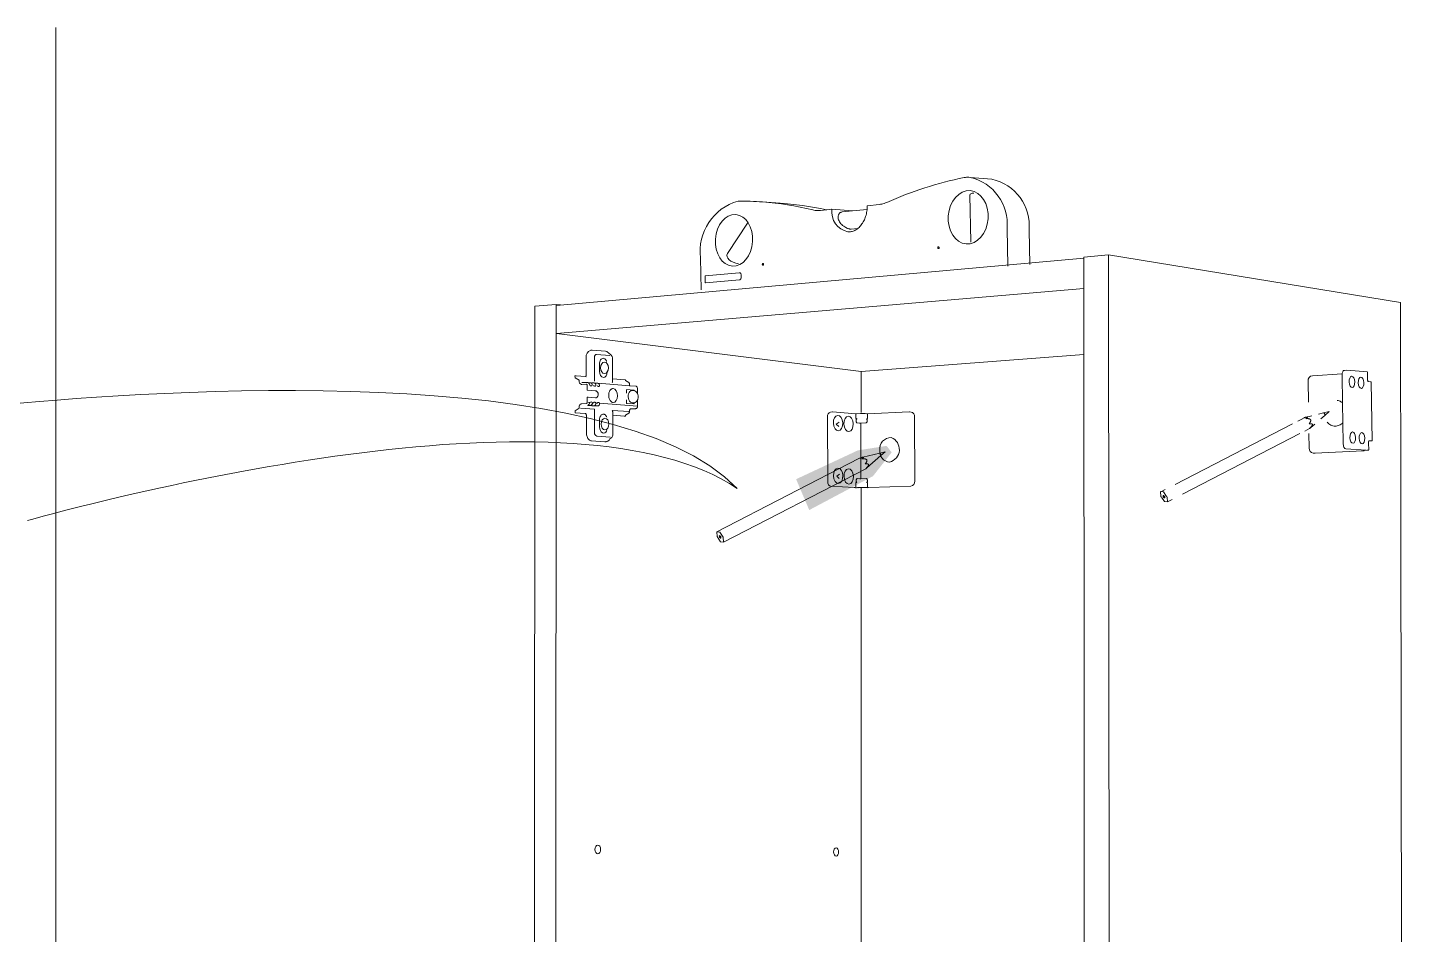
# Model space of a CAD drawing. Header units: metres. Extents: x -8.4 to 7.9, y -3.9 to 2.
# Drawn here: x 3.4614 to 3.8432, y -1.8508 to -1.5989 of the extents above; entities that cross this region are included whole.
import ezdxf

# ---------------------------------------------------------------- set-up
doc = ezdxf.new("R2010")
doc.units = ezdxf.units.M
doc.header["$MEASUREMENT"] = 0
doc.layers.add('PDF18_Geometry_Num_Penna__1', color=255, linetype='Continuous', lineweight=18)
doc.layers.add('PDF18_Geometry_Num_Penna__7', color=7, linetype='Continuous', lineweight=18)

msp = doc.modelspace()

# ---------------------------------------------------------------- hatches: boundary and pattern name
at = {"layer": 'PDF18_Geometry_Num_Penna__1', "linetype": 'Continuous', "lineweight": 18}
msp.add_hatch(color=255, dxfattribs=at).paths.add_polyline_path([(3.69992431344461, -1.715105820741022), (3.691925532646846, -1.716368707748377), (3.674802095370234, -1.72436748854614), (3.678450766558936, -1.732929207184446), (3.696135652422545, -1.723527549545966), (3.701327190285327, -1.716930156335373)])

# ---------------------------------------------------------------- linework, layer by layer
at = {"layer": 'PDF18_Geometry_Num_Penna__7', "color": 7, "linetype": 'Continuous', "lineweight": 18, "flags": 128}
for points in [[(3.469212132542002, -2.114705608671317), (3.469212132542002, -1.598920513915078)], [(3.723316018898057, -1.658473380430304), (3.723041996245518, -1.645454325927596)], [(3.671535417716185, -1.647842046138553), (3.665466709514569, -1.647377399032074)], [(3.683283692167743, -1.649549475329512), (3.681612749688672, -1.649206947013838), (3.679932871688323, -1.648897182276184), (3.678252993687973, -1.648623159623645), (3.676573115687623, -1.648380411295581), (3.67489472694082, -1.648167448038444), (3.673213359686925, -1.647984269852236), (3.671534970940122, -1.647842790765327)], [(3.694541853277177, -1.648502530086386), (3.694544831784271, -1.648864418698163), (3.694526960741713, -1.649232264324126), (3.69450760044561, -1.649445227581263)], [(3.694634931623828, -1.648403643650904), (3.694602168045808, -1.648403643650904), (3.694578339989065, -1.648412579172183), (3.694561958200054, -1.648433428721833), (3.694553022678776, -1.648452789017936), (3.694553022678776, -1.648475127821132), (3.69454259790395, -1.648501934384968)], [(3.697857676298258, -1.648069604080445), (3.694634931623828, -1.64840319687484)], [(3.683292329838312, -1.649549475329512), (3.681536499907096, -1.649728185755081)], [(3.6846637834292, -1.649417229614591), (3.683292180912958, -1.649549773180221)], [(3.690111175051255, -1.654919127916444), (3.690002459542368, -1.654928063437723), (3.689884808512202, -1.654920617169991), (3.689744818678838, -1.654898278366794), (3.689594404070651, -1.654861047028134), (3.689442500208918, -1.654820837182381), (3.689274214558175, -1.654762756294071), (3.689102950400337, -1.654703186152215), (3.688933175496046, -1.65463468048908), (3.688772336113033, -1.65455575005112), (3.688611496730021, -1.654475330359614), (3.688301731992368, -1.654296619934045), (3.688011327550818, -1.654105995480105), (3.687719433855722, -1.653890053715875), (3.687478174781205, -1.653659219416182), (3.68724734048151, -1.653420938848757), (3.687037355731467, -1.653173722760053), (3.686855666798805, -1.652902678614606), (3.686712698458349, -1.652636102229799), (3.68659653668173, -1.652365058084353), (3.686510159976038, -1.652086567671174), (3.686483353412203, -1.651945088584265), (3.686469950130285, -1.651794673976078), (3.686461014609006, -1.651647237874983), (3.68645952535546, -1.651499801773889), (3.686471439383831, -1.651344919405062), (3.686499735201214, -1.651206418825246), (3.686528031018595, -1.65106791824543), (3.686577176385627, -1.650945799454625), (3.686630789513297, -1.650826659170912), (3.686684402640969, -1.650714965154931), (3.686767800839567, -1.650597314124765), (3.68686609157363, -1.650494555630063), (3.686965871561239, -1.650394775642453), (3.687073097816581, -1.650314355950947), (3.687181813325469, -1.650254785809091), (3.687303932116273, -1.650204151188513), (3.687434986428358, -1.65016394134276), (3.687567529993989, -1.65014309179311)], [(3.655725204216797, -1.661701933193565), (3.661283098451996, -1.653239994542868)], [(3.691945041868304, -1.654741608893712), (3.690111770752674, -1.654918830065735)], [(3.754665997452806, -1.663002200464934), (3.608308115925904, -1.676082314363045)], [(3.754665997452806, -1.662702711576751), (3.761571666147505, -1.662089139115631)], [(3.754665997452806, -1.662702711576751), (3.754673443720538, -1.672247337555687)], [(3.761908684225058, -2.057875395489636), (3.843177250252603, -2.041758693610396), (3.84261431241206, -1.675277223895857), (3.761570623670023, -1.662088394488858)], [(3.761571219371441, -1.662088990190276), (3.761909279926476, -2.057875991191055)], [(3.649532590120118, -1.667891717708505), (3.659002753421734, -1.66701454736967)], [(3.649614647990525, -1.669862000150404), (3.649586352173145, -1.669851575375579), (3.649532739045473, -1.667891717708505)], [(3.65956032994951, -1.668259861185177), (3.659548415921139, -1.668411765046911), (3.659509695328932, -1.668560690401552), (3.659462039215446, -1.668691744713636), (3.659380130270395, -1.668810884997348), (3.659293753564703, -1.668903218717226), (3.659192484323547, -1.66895981035199), (3.659083768814658, -1.668979170648093)], [(3.65909344896271, -1.667013504892187), (3.65919322895032, -1.667032865188291), (3.659284073416651, -1.667083499808868), (3.659374917882982, -1.667160940993282), (3.659447891306756, -1.667262210234437), (3.659497036673787, -1.667370925743326), (3.65952533249117, -1.667512404830235), (3.65954171428018, -1.667650905410051)], [(3.659542161056244, -1.667650309708632), (3.6595600320988, -1.668259414409113)], [(3.754678358257241, -1.671388187184764), (3.608307073448421, -1.683859196382394)], [(3.659083322038595, -1.668979766349511), (3.649614647990525, -1.669862893702532)], [(3.602265022885284, -1.676352464956364), (3.608149063647148, -1.67581931218675), (3.609403015133224, -1.675983130076855)], [(3.607994925905094, -2.041154801297328), (3.60814980827392, -1.675820056813523)], [(3.754673294795183, -1.672247486481042), (3.754977102518651, -2.04726088976296)], [(3.602090184518936, -2.040519187883721), (3.602264427183867, -1.676353507433847)], [(3.60830766914984, -1.683859047457039), (3.692821318655011, -1.694447640172008)], [(3.618818224978977, -1.697161953685693), (3.618792907668688, -1.690595834799576)], [(3.618793503370107, -1.690595685874221), (3.618808395905571, -1.690475056336962), (3.618818820680395, -1.690341023517785), (3.618838180976499, -1.690230818755351), (3.618882858582892, -1.690123592500009), (3.618927536189284, -1.69001934475176), (3.618978170809861, -1.689940414313801), (3.619028805430439, -1.689858505368748), (3.619091354079389, -1.689800424480439), (3.619162838249616, -1.689752768366954), (3.619241768687576, -1.689721494042479), (3.619323677632628, -1.689700644492829), (3.619405586577682, -1.689693198225097), (3.623121274175972, -1.690004452216297)], [(3.622195107395459, -1.691699520602819), (3.622129580239418, -1.691516342416611), (3.622029800251809, -1.691354013780052), (3.621928531010651, -1.691209556186051), (3.621819815501765, -1.691074034113327), (3.62169322895032, -1.690972764872172), (3.621562174638236, -1.690890855927119), (3.621420695551327, -1.690826818024624), (3.621268791689594, -1.690794054446603)], [(3.692833232683383, -1.70581868670026), (3.692821318655011, -1.694448235873427), (3.754686400226392, -1.689757087202238)], [(3.620195486658697, -1.694338328961702), (3.620186551137417, -1.692408256365556)], [(3.826401106903013, -1.695517817770458), (3.826401106903013, -1.695324214809425), (3.826420467199117, -1.695144015130309)], [(3.826420765049825, -1.695143419428891), (3.826460974895579, -1.694925988411115), (3.826507141755517, -1.694744299478453), (3.826575647418653, -1.694570056813523), (3.826654577856612, -1.694422620712428), (3.826740954562304, -1.694306458935809), (3.826836266789274, -1.694211146708838), (3.826944982298162, -1.694148598059889), (3.827059654821234, -1.694132216270879)], [(3.827059952671945, -1.694132663046942), (3.827692885429169, -1.694095431708282)], [(3.833443637998628, -1.694590757437818), (3.827738307662334, -1.694094836006864), (3.827711501098499, -1.694094836006864), (3.827692140802395, -1.694094836006864)], [(3.833469997786398, -1.694595969825231), (3.833501272110874, -1.696112029935475), (3.833492336589595, -1.696158196795414), (3.833492336589595, -1.696205852908899), (3.833480422561224, -1.696266912304302), (3.833469997786398, -1.696344353488715), (3.833469997786398, -1.696423283926674), (3.833469997786398, -1.696511149885913)], [(3.613690873944045, -1.695687294824039), (3.613406426516681, -1.695702187359503), (3.613409405023774, -1.696251721918128), (3.61453081294422, -1.696883165421806)], [(3.615278269299163, -1.69755109563737), (3.616587323166457, -1.697490036241967)], [(3.616508690579206, -1.695902491961495), (3.616340404928462, -1.695887599426031)], [(3.616587918867875, -1.697976575375579), (3.61665195677037, -1.697987000150404), (3.616711526912227, -1.698028699249703), (3.616748758250887, -1.698079333870281), (3.61676811854699, -1.698161242815334)], [(3.617618333396635, -1.697567179575671), (3.617515574901934, -1.697565690322125), (3.617423241182056, -1.697564201068579), (3.617335375222817, -1.697562711815032), (3.6172802728416, -1.697562711815032), (3.617223681206836, -1.697561222561486), (3.617171557332713, -1.697559733307939), (3.617132836740506, -1.697549308533114)], [(3.618627004823618, -1.697642089029056), (3.618537649610834, -1.697642089029056), (3.618434891116131, -1.697642089029056), (3.618357449931718, -1.697640599775509), (3.618293412029222, -1.697637621268417), (3.618247245169284, -1.697637621268417), (3.618192142788067, -1.69763613201487), (3.618142997421035, -1.69763613201487), (3.618131083392664, -1.697624217986499)], [(3.619638505832339, -1.697720423765597), (3.619547661366008, -1.69771893451205), (3.619456816899677, -1.697715956004958), (3.619364483179801, -1.697714466751411), (3.619301934530851, -1.697714466751411), (3.619254278417366, -1.697714466751411), (3.619203643796788, -1.697712977497865), (3.619166412458128, -1.697712977497865), (3.619141095147838, -1.697699574215947)], [(3.623857561129316, -1.696932161863483), (3.623857561129316, -1.697033431104638), (3.623844157847399, -1.697125764824515), (3.62383522232612, -1.6972151200373), (3.623812883522925, -1.697305964503631), (3.623780119944903, -1.697416169266065), (3.623747356366882, -1.697538288056871)], [(3.623852348741905, -1.696468259383776), (3.623856816502543, -1.696932906490256)], [(3.826516672978215, -1.70316260300024), (3.826400511201595, -1.695518264546522)], [(3.833721681635742, -1.697255180957699), (3.833657643733246, -1.69722539588677), (3.833596584337843, -1.697176250519739), (3.833550417477905, -1.697100298588872), (3.833510207632151, -1.696994561587077), (3.833480422561224, -1.696876910556911), (3.833469997786398, -1.696751813259012), (3.833469997786398, -1.696510554184494)], [(3.834326616426293, -1.697301496742992), (3.833721979486451, -1.697255329883053)], [(3.834451564798837, -1.697330686112501), (3.834441140024012, -1.697324729098316), (3.834393483910528, -1.697312815069945), (3.834326467500939, -1.697300901041573)], [(3.834451266948128, -1.697330239336438), (3.834713375572296, -1.713676286261824), (3.834691036769101, -1.71368224327601), (3.834635934387883, -1.713692668050835), (3.834549557682191, -1.713701603572113), (3.834433395905571, -1.713712028346938)], [(3.616795222961535, -1.703078162324158), (3.61678479818671, -1.701620183102224), (3.617072224121167, -1.70160529056676)], [(3.623994274604877, -1.699209677312006), (3.62382301044704, -1.699218612833284), (3.623660681810481, -1.699255844171945), (3.623498353173922, -1.699334774609905), (3.623426869003695, -1.699383919976936), (3.62334198155155, -1.699450936386524), (3.623210927239465, -1.699592415473433), (3.623084340688021, -1.699772615152549), (3.622984560700412, -1.69997515363486), (3.622896694741173, -1.700185138384904), (3.622844570867049, -1.700399590895587), (3.62279840400711, -1.700606597138538), (3.622776065203914, -1.700829985170499), (3.622771597443275, -1.70105337320246), (3.6227820222181, -1.701275271980875), (3.622805850274842, -1.701488235238012), (3.622844570867049, -1.701699709241602), (3.622913076530184, -1.701926075780656), (3.62298902846105, -1.702150953066164), (3.623096254716392, -1.702354980802022), (3.623216884253651, -1.702545605255962), (3.62334198155155, -1.702700487624789), (3.623426869003695, -1.702782396569841), (3.623505799441655, -1.702844945218791), (3.623587708386707, -1.70290749386774), (3.62366514957112, -1.702949192967039), (3.623839392236051, -1.70302365564436), (3.624006188633248, -1.703043015940463)], [(3.627697005697314, -1.700438609338503), (3.627701473457952, -1.699711853607855)], [(3.627699835279051, -1.702360788890853), (3.627707281546785, -1.703090523128593), (3.627720684828701, -1.703182856848471), (3.627746002138991, -1.703263276539977), (3.627796636759569, -1.703325825188926), (3.627859185408517, -1.703346674738576), (3.629707349059611, -1.703473261290021)], [(3.627701324532598, -1.699711406831791), (3.627710260053876, -1.699619073111914), (3.627741534378351, -1.699541631927501), (3.627793658252476, -1.699499932828201), (3.627844292873054, -1.699480572532098)], [(3.627844590723763, -1.699480125756033), (3.629694243628403, -1.699620115589396)], [(3.629763642843666, -1.699754446259282), (3.629732368519191, -1.699681472835508), (3.62969513718053, -1.699620413440106)], [(3.629832744208219, -1.699762339303078), (3.629822319433394, -1.699744468260521), (3.629816362419208, -1.699713193936047), (3.629795512869559, -1.699681919611572), (3.629774663319909, -1.699662559315469)], [(3.630224715741634, -1.704776209217774), (3.630343856025347, -1.704758338175217), (3.630465974816152, -1.70469876803336), (3.630568733310854, -1.704609412820576), (3.630652131509454, -1.704493251043956), (3.630725104933228, -1.704348793449954), (3.630768293286073, -1.704198378841767), (3.630780207314445, -1.704037539458755), (3.630772761046712, -1.70236808623323)], [(3.825052141040677, -1.702461611355945), (3.825314249664844, -1.702522670751347), (3.825579336796106, -1.702598622682214), (3.825828042138355, -1.702702870430463), (3.826072279719966, -1.702832435489), (3.826306092526753, -1.702987317857827), (3.826516077276796, -1.703163049776304)], [(3.616244348074719, -1.706094794307764), (3.61343561588619, -1.705899702093185), (3.61343561588619, -1.705341232013281)], [(3.614553300672771, -1.704390492549254), (3.614554789926317, -1.704619837595401), (3.613436360512963, -1.705340636311863)], [(3.614552556045998, -1.704390194698544), (3.614562980820822, -1.704207016512336), (3.614607658427214, -1.704014902804849), (3.61467616409035, -1.703845127900559), (3.614775944077959, -1.703693224038825), (3.614890616601033, -1.703577062262205), (3.615009756884745, -1.703477282274596), (3.615149746718107, -1.703417712132739), (3.615294204312109, -1.703389416315358), (3.616609215193588, -1.703328356919955)], [(3.616244050224009, -1.706094496457055), (3.616324469915515, -1.706115346006705), (3.616403400353474, -1.706165980627283), (3.616462970495331, -1.706249378825882), (3.616513605115908, -1.706362562095409), (3.616552325708116, -1.706472766857843), (3.616561261229394, -1.706603821169927)], [(3.621701419844824, -1.713955819152485), (3.617978285978803, -1.713716049331513), (3.61779659704614, -1.713681796499946), (3.617616397367025, -1.713619247850996), (3.617448111716281, -1.713515000102748), (3.617276847558444, -1.713380967283571), (3.617129411457349, -1.713208213872188), (3.616989421623987, -1.713014610911154), (3.616861345818995, -1.712789733625647), (3.616763055084932, -1.712544006790489), (3.616688592407612, -1.712289344434053), (3.616620086744477, -1.71201681103506), (3.616582855405817, -1.71173087435415), (3.616579876898724, -1.711449405433878), (3.616560516602621, -1.706603374393863)], [(3.616609066268234, -1.703328505845309), (3.616682039692007, -1.70330765629566), (3.616732674312586, -1.70324957540735), (3.616774373411885, -1.703169155715844), (3.616795222961535, -1.703078311249513)], [(3.617107817280927, -1.703809981516864), (3.61704824713907, -1.70383232032006), (3.616985698490121, -1.703839766587792)], [(3.618152230793023, -1.703947737469906), (3.618238607498715, -1.703947737469906), (3.618357747782427, -1.703952205230546), (3.618493269855151, -1.703953694484092), (3.618643684463338, -1.703953694484092), (3.619017487103486, -1.703980501047927)], [(3.619157774787559, -1.704011924297757), (3.619089269124423, -1.704011924297757), (3.619037145250299, -1.704001499522932), (3.619007360179371, -1.703989585494561), (3.619017784954196, -1.703980649973282)], [(3.622246039866746, -1.707163631578022), (3.622168598682334, -1.706981942645361), (3.622082221976642, -1.706819614008802), (3.621969038707115, -1.7066751564148), (3.621860323198228, -1.706551548370448), (3.621742672168061, -1.706441343608014), (3.621610128602431, -1.706365391677147), (3.62146120324779, -1.706304332281744), (3.621310788639602, -1.706281993478548)], [(3.623773120453235, -1.7052278998184), (3.623802905524163, -1.705347040102112), (3.623828222834452, -1.705461712625186), (3.623849072384102, -1.705561492612795), (3.623868432680205, -1.705652337079126), (3.623874389694391, -1.705752117066736), (3.623886303722762, -1.705853386307892)], [(3.623842966444562, -1.705288959213803), (3.628358383197273, -1.705570428134074)], [(3.627067796073956, -1.706841654961289), (3.623880793484641, -1.70662124543642), (3.62388526124528, -1.70585427986002)], [(3.627338542368693, -1.706836293648522), (3.627392155496363, -1.706816933352418), (3.627420451313746, -1.706767787985387), (3.627433854595663, -1.706706728589984), (3.627435343849209, -1.706583120545632)], [(3.628544837741285, -1.705338700282252), (3.628552284009016, -1.705560599060667), (3.628540369980646, -1.705669314569555), (3.628510584909717, -1.705773562317804), (3.628465907303325, -1.705864406784135), (3.628403358654376, -1.705943337222095), (3.628330385230602, -1.706004396617498), (3.627435343849209, -1.706583716247051)], [(3.628544093114511, -1.705338402431543), (3.628557496396429, -1.705208837373006), (3.628600684749275, -1.705094164849932), (3.628652808623399, -1.704997363369416), (3.628733228314905, -1.704915454424363), (3.628824072781236, -1.704857373536053), (3.62891789575466, -1.704836523986403)], [(3.628918640381432, -1.704836672911758), (3.630224715741634, -1.704775613516355)], [(3.629861486801664, -1.703243022691745), (3.629861486801664, -1.703275786269767), (3.629858508294572, -1.703305571340695), (3.62985106202684, -1.703333867158077), (3.629837658744922, -1.703363652229005), (3.629818298448819, -1.703396415807026), (3.629809362927541, -1.703415776103129), (3.629757239053415, -1.70346492147016), (3.629706604432838, -1.703473856991439)], [(3.629802810211936, -1.703122542079841), (3.629811745733214, -1.703232746842275)], [(3.629864018532694, -1.703122542079841), (3.629861040025601, -1.7032431716171)], [(3.691382997579889, -1.706180575312037), (3.684912190920742, -1.705690610895269)], [(3.69172254738847, -1.707574218780767), (3.691381508326342, -1.707548901470479), (3.691382997579889, -1.706180277461329)], [(3.691604002806176, -1.706184745221968), (3.691535497143041, -1.706183255968421), (3.691452098944442, -1.706181766714875), (3.691383593281307, -1.706180277461328)], [(3.693989191286105, -1.706141110093058), (3.693867072495299, -1.706138131585965), (3.69373006116903, -1.70612770681114), (3.693567732532471, -1.706123239050501), (3.693386043599809, -1.706120260543408), (3.693214779441972, -1.706117282036316), (3.693031601255764, -1.70612770681114), (3.692872251126297, -1.706123239050501), (3.692712900996832, -1.706133663825326), (3.691603407104758, -1.706184298445903)], [(3.693989638062169, -1.706141705794476), (3.694463220689926, -1.70617744787959), (3.694501941282133, -1.706178937133136), (3.694552575902712, -1.706178937133136), (3.694601721269744, -1.706178937133136), (3.694650866636775, -1.706180426386683)], [(3.694461433585671, -1.707547412216932), (3.694501643431424, -1.707547412216932), (3.694552278052002, -1.707547412216932), (3.694614826700951, -1.707548901470479), (3.694663972067982, -1.707548901470479), (3.694652058039611, -1.706180277461329)], [(3.706199878963822, -1.705672739852712), (3.694652206964966, -1.706180575312038)], [(3.821256331601588, -1.705972526591604), (3.819807287900933, -1.706318033414371)], [(3.821602136275064, -1.706643882090325), (3.822792049858645, -1.705604383114932), (3.821256629452298, -1.705972228740895)], [(3.82446984290403, -1.709627750495911), (3.824763225852672, -1.709608390199807), (3.825052141040675, -1.709572648114694), (3.82533658846804, -1.709492228423187), (3.825615078881218, -1.709387980674939), (3.825878676758933, -1.709250969348669), (3.826140785383101, -1.709087151458564), (3.826382044457619, -1.708900994765263), (3.82660543248958, -1.708677606733302), (3.826516077276796, -1.703162900850949)], [(3.620234654026967, -1.709835352440281), (3.620231675519874, -1.707891876562217)], [(3.627067200372537, -1.706842101737353), (3.627338244517984, -1.706836144723167)], [(3.68671880439789, -1.708497258128831), (3.685919075243469, -1.709057217462281), (3.686638384706384, -1.709696107233691)], [(3.6916127894021, -1.707543838008421), (3.691542794485418, -1.707551284276153), (3.691462374793913, -1.70754830576906), (3.691381955102406, -1.70754830576906)], [(3.691451950019089, -1.708236191982146), (3.691460885540366, -1.708358310772952), (3.691490670611295, -1.708468515535386), (3.691539815978326, -1.708566806269449), (3.691597896866636, -1.708638290439677), (3.691660445515585, -1.708690414313801), (3.691725972671627, -1.708712753116997)], [(3.69165195677037, -1.707585388182366), (3.691580472600143, -1.70763304429585), (3.691531327233112, -1.707703039212532), (3.691488138880266, -1.707793883678863), (3.691458353809337, -1.707892174412926), (3.691456864555791, -1.708014293203731), (3.691452396795152, -1.708236191982146)], [(3.69274298391847, -1.708764132364348), (3.692665542734056, -1.708764132364348), (3.69256874125354, -1.708761153857255), (3.692489810815581, -1.708761153857255), (3.692419815898899, -1.708759664603709), (3.691725823746272, -1.708712008490224)], [(3.69274268606776, -1.708764876991121), (3.692773960392234, -1.724244178352498)], [(3.694552426977357, -1.708010272219156), (3.69455093772381, -1.708232170997571), (3.694542002202532, -1.708351311281283), (3.69449732459614, -1.708461516043718), (3.694445200722015, -1.708561296031327), (3.69437669505888, -1.708641715722833), (3.694284361339002, -1.708689371836318), (3.694193516872673, -1.708710221385968), (3.69274298391847, -1.708765323767185)], [(3.694552724828066, -1.708009974368447), (3.694536343039056, -1.707899769606013), (3.694506557968128, -1.707788075590032), (3.694458901854643, -1.707707655898526), (3.694391885445054, -1.707636171728298), (3.694308487246455, -1.707584047854174)], [(3.780080853849051, -1.7258070010241), (3.812659764430296, -1.709011199527698)], [(3.814075448851513, -1.708280571737829), (3.815399395254271, -1.707598493613574)], [(3.815478921393649, -1.707471311360711), (3.815674013608228, -1.707393870176297), (3.815849745526705, -1.707329832273802), (3.816007606402624, -1.707270262131945), (3.816150574743079, -1.70722260601846), (3.816275672040978, -1.707179417665615), (3.816387366056958, -1.707145164834047), (3.816484167537475, -1.707115379763119), (3.816567565736074, -1.707094530213469)], [(3.816046773770894, -1.710985651879527), (3.817370720173652, -1.710303573755271)], [(3.816322434602335, -1.707545922963386), (3.816466892196337, -1.707541455202746), (3.816600925015514, -1.707535498188561), (3.816724533059865, -1.707536987442107), (3.816840694836486, -1.707541455202746), (3.816947921091826, -1.707545922963386), (3.817047701079435, -1.707554858484664), (3.817140034799313, -1.707568261766582), (3.817224922251458, -1.707583154302046), (3.817300874182326, -1.707601025344603), (3.817370869099008, -1.707623364147799), (3.81743192849441, -1.707647192204541), (3.817488520129173, -1.707675488021923), (3.817537665496205, -1.707705273092851), (3.817580853849051, -1.707738036670873), (3.817616595934165, -1.707775268009533), (3.81764787025864, -1.707813988601739), (3.817673187568928, -1.707857176954585), (3.817691058611484, -1.707901854560977), (3.817702972639857, -1.707950999928009), (3.817708929654042, -1.708006102309226), (3.817708929654042, -1.708061204690443), (3.81770148338631, -1.708119285578753), (3.817689569357939, -1.708183323481249), (3.817670209061836, -1.70825331839793), (3.817644891751546, -1.708324802568158), (3.817613617427071, -1.708400754499024), (3.817573407581319, -1.708482663444077), (3.817530219228473, -1.708569040149769), (3.817475116847256, -1.708658395362553), (3.817414057451852, -1.708753707589524), (3.817345551788718, -1.708854976830679), (3.817268110604304, -1.708962203086021)], [(3.818016013735311, -1.70674768306251), (3.816566970034655, -1.707093189885277)], [(3.817267812753595, -1.708962649862085), (3.817385463783762, -1.708953714340806), (3.817488222278464, -1.708947757326621), (3.817583534505434, -1.708944778819528), (3.817672889718219, -1.708947757326621), (3.817754798663271, -1.708950735833713), (3.817824793579952, -1.708956692847899), (3.817888831482448, -1.708967117622724), (3.817948401624304, -1.708980520904642), (3.817999036244882, -1.708996902693652), (3.818042224597728, -1.709016262989755), (3.818079455936389, -1.709038601792952), (3.818110730260863, -1.709062429849694), (3.818134558317606, -1.709090725667076), (3.818155407867255, -1.709121999991551), (3.818167321895627, -1.709154763569572), (3.818173278909812, -1.709191994908231), (3.818173278909812, -1.709233694007531), (3.818167321895627, -1.709276882360377), (3.818153918613709, -1.709323049220316), (3.818134558317606, -1.70937517309444), (3.818109241007317, -1.709428786222111), (3.818077966682841, -1.709488356363967), (3.818039246090635, -1.709547926505824), (3.81799605773779, -1.709613453661865), (3.817943933863665, -1.709683448578547), (3.817885852975355, -1.709757911255867), (3.817820325819314, -1.709835352440281), (3.817745863141993, -1.709917261385333), (3.817663954196941, -1.710006616598118), (3.817577577491248, -1.710100439571541), (3.817477797503639, -1.710200219559151), (3.817370571248297, -1.710302978053853)], [(3.817370273397588, -1.710303573755271), (3.817468564131651, -1.710227621824404), (3.817556430090889, -1.710163583921909), (3.817629403514663, -1.710105503033599), (3.817691952163612, -1.710051889905928)], [(3.818814402561542, -1.709073003549873), (3.817691505387549, -1.710051443129864)], [(3.821602434125773, -1.706644328866389), (3.820479536951781, -1.70762276844638)], [(3.824470438605448, -1.709627899421265), (3.824160673867795, -1.709608539125162), (3.823840484355318, -1.709553436743945), (3.823539655138943, -1.709455146009882), (3.823247761443847, -1.709330048711983), (3.822967781777122, -1.709163252314786), (3.822705673152953, -1.708968160100206), (3.822462924824889, -1.708747750575338), (3.822239536792928, -1.708496066725994)], [(3.826704318925062, -1.714408999006657), (3.826606028190999, -1.708676862106528)], [(3.62179077505761, -1.713957010555322), (3.621740140437032, -1.713955521301776), (3.621701419844826, -1.713955521301776), (3.621973953243818, -1.713939139512765)], [(3.62179077505761, -1.713957159480677), (3.622073733231427, -1.713940777691666), (3.622021609357303, -1.713940777691666), (3.621973953243818, -1.71393928843812)], [(3.782052923395206, -1.728511932240442), (3.814630344722905, -1.71171613074404)], [(3.831132018643892, -1.712965018768059), (3.831132018643892, -1.712954593993234), (3.831132018643892, -1.71283992147016)], [(3.833811036848526, -1.713751195715208), (3.83377231625632, -1.713850975702818), (3.833752955960216, -1.71395373419752), (3.833745509692485, -1.714078831495418), (3.833752955960216, -1.714324558330576)], [(3.834432651278797, -1.713712921899065), (3.834432651278797, -1.71372334667389), (3.833811632549945, -1.713751642491272)], [(3.698010473712119, -1.71712227004286), (3.693322303548023, -1.718245167216853)], [(3.698355086982758, -1.717793476616227), (3.694445796423434, -1.721202377983957)], [(3.698354789132049, -1.717793029840162), (3.699546191969176, -1.716756509371862), (3.698010771562828, -1.717122865744278)], [(3.818766746448056, -1.717145353472829), (3.818410814850464, -1.717118546908994), (3.818470384992321, -1.71712450392318), (3.818528465880631, -1.717118546908994)], [(3.818767937850894, -1.717144906696765), (3.81882750799275, -1.717144906696765), (3.818894524402338, -1.717144906696765), (3.818528168029922, -1.71711810013293)], [(3.832182091319465, -1.716479359286875), (3.818894971178402, -1.71714505562212)], [(3.833094705892704, -1.71627220411857), (3.827457881219546, -1.715905847746153)], [(3.832542043901631, -1.716436468784739), (3.832522683605528, -1.716446893559564), (3.832482473759775, -1.716454339827295), (3.832405032575361, -1.716454339827295), (3.83229780632002, -1.716467743109213), (3.8321816445434, -1.716479657137584)], [(3.833811036848526, -1.716255375553495), (3.833800612073702, -1.716261332567681), (3.833752955960216, -1.716271757342506), (3.833685939550628, -1.716282182117331), (3.833587648816565, -1.716292606892155), (3.833469997786398, -1.716304520920527), (3.833335964967222, -1.716313456441805), (3.832542192826986, -1.716347709273373)], [(3.83296752363984, -1.716281586415912), (3.833034540049429, -1.716281586415912), (3.833074749895182, -1.716272650894634), (3.833094110191285, -1.716272650894634)], [(3.833753551661635, -1.714324707255931), (3.833783336732564, -1.716242865823705)], [(3.692232467802761, -1.718620905886612), (3.652758313301641, -1.738973044851838), (3.653601230808909, -1.739048996782705), (3.654548396064424, -1.740463787651794), (3.654651154559127, -1.741804115843562)], [(3.694123819806701, -1.721454210758655), (3.654651154559127, -1.741804860470335), (3.653806747798313, -1.741731887046561), (3.652861071796343, -1.74031411767038), (3.652758313301641, -1.738973789478612)], [(3.692233063504178, -1.718620905886612), (3.692428155718758, -1.718543464702198), (3.692602398383689, -1.718479426799703), (3.692761748513155, -1.718421345911393), (3.692904716853609, -1.718370711290815), (3.693029814151508, -1.718329012191516), (3.693141508167489, -1.718293270106402), (3.693236820394459, -1.71826497428902), (3.693321707846604, -1.718245613992917)], [(3.69332155892125, -1.718245762918271), (3.693385596823746, -1.71822938112926), (3.693440699204962, -1.718220445607982), (3.693483887557809, -1.718218956354436), (3.693518140389375, -1.718218956354436), (3.693540479192572, -1.718226402622168), (3.69355388247449, -1.718241295157632), (3.693558350235128, -1.718257676946642), (3.693547925460303, -1.718281505003385), (3.693530054417746, -1.718309800820766), (3.693501758600365, -1.718347032159427), (3.69345857024752, -1.71838724200518), (3.693407935626941, -1.718434898118665), (3.693345386977992, -1.718491489753428), (3.693267945793579, -1.718552549148831), (3.693178590580794, -1.718618076304873), (3.693075832086092, -1.718697006742833)], [(3.693076576712865, -1.718696708892124), (3.693222523560414, -1.718689262624392), (3.693355067126044, -1.718687773370846), (3.693478675170395, -1.718687773370846), (3.693594836947015, -1.718689262624392), (3.693702063202357, -1.718696708892124), (3.693801843189966, -1.718705644413402), (3.693894176909844, -1.71871904769532), (3.69397906436199, -1.718732450977238), (3.694055016292856, -1.718753300526887), (3.694125011209537, -1.718774150076537), (3.69418607060494, -1.718799467386826), (3.694242662239704, -1.718824784697115), (3.694291807606735, -1.718854569768043), (3.694334995959581, -1.718888822599611), (3.694372227298241, -1.718924564684724), (3.694402012369169, -1.718963285276931), (3.694427329679459, -1.719006473629777), (3.694445200722015, -1.719052640489716), (3.694457114750386, -1.719101785856747), (3.694464561018119, -1.719155398984418), (3.694464561018119, -1.719210501365635), (3.69445562549684, -1.719271560761038), (3.694443711468469, -1.719335598663533), (3.694424351172366, -1.719404104326668), (3.694399033862076, -1.719474099243349), (3.694367759537602, -1.719550051174216), (3.694327549691849, -1.719630470865722), (3.694282872085457, -1.719716847571414), (3.694229258957786, -1.719809181291291), (3.694166710308837, -1.719904493518262), (3.694099693899248, -1.720004273505871), (3.694022252714835, -1.720111499761213)], [(3.694022550565544, -1.720111499761213), (3.694137223088618, -1.72010405349348), (3.694241470836866, -1.720096607225748), (3.69433976157093, -1.720093628718656), (3.694426138276622, -1.720093628718656), (3.694506557968128, -1.720101074986387), (3.694578042138355, -1.720105542747027), (3.694643569294397, -1.720117456775398), (3.694701650182707, -1.720129370803769), (3.694752284803285, -1.72014575259278), (3.694796962409677, -1.72016660214243), (3.694834193748337, -1.720187451692079), (3.694865468072812, -1.720212769002368), (3.694889296129555, -1.720242554073296), (3.694910145679204, -1.720270849890678), (3.694922059707575, -1.720305102722246), (3.694926527468215, -1.720340844807359), (3.694926527468215, -1.720384033160205), (3.694922059707575, -1.720424243005958), (3.694908656425657, -1.720474877626536), (3.694889296129555, -1.720525512247114), (3.69486248956572, -1.720579125374785), (3.694832704494791, -1.720638695516641), (3.694793983902585, -1.720699754912044), (3.694749306296192, -1.720765282068086), (3.694697182422067, -1.720835276984767), (3.694639101533757, -1.720908250408541), (3.694573574377716, -1.720987180846501), (3.694499111700396, -1.721069089791553), (3.694417202755343, -1.721155466497245), (3.69433082604965, -1.721249289470669), (3.694232535315588, -1.721349069458278), (3.694123819806701, -1.721454806460074)], [(3.694124415508119, -1.721454657534719), (3.694222706242182, -1.721380194857398), (3.69431057220142, -1.721314667701356), (3.694383545625194, -1.7212550975595), (3.694446094274143, -1.721202973685376)], [(3.686878750228775, -1.72296803698858), (3.686077531820807, -1.723526507068483), (3.686798330537268, -1.724166886093439)], [(3.691646893308313, -1.72531316454811), (3.691578387645178, -1.725322100069389), (3.691497967953671, -1.725320610815842), (3.691417548262166, -1.725317632308749)], [(3.691417846112875, -1.725318079084813), (3.6914282708877, -1.726686703093963)], [(3.691631553996785, -1.724245667606044), (3.691573473108475, -1.724315662522725), (3.691534752516268, -1.72440501773551), (3.691499010431154, -1.724516711751491), (3.69148411789569, -1.72463734128875)], [(3.691685613900519, -1.725313313473465), (3.691630511519302, -1.72526118959934), (3.6915694521239, -1.725191194682659), (3.691530731531693, -1.725088436187957), (3.691503924967857, -1.724978231425523), (3.691493500193033, -1.724868026663088), (3.691484564671754, -1.724637192363395)], [(3.691631256146075, -1.724245965456753), (3.691696783302117, -1.724207244864547), (3.691768267472345, -1.724198309343268), (3.692459281117878, -1.724238519189021)], [(3.69421942988438, -1.724194437284048), (3.692773364690817, -1.724243582651079), (3.692703369774134, -1.724242093397533), (3.692611036054258, -1.724251028918811), (3.692520191587927, -1.724248050411718), (3.692459132192524, -1.72423911489044)], [(3.694373120850369, -1.724228243339551), (3.694303125933688, -1.724196969015076), (3.694218238481543, -1.724193990507984)], [(3.694345420734405, -1.725303633325413), (3.694427329679459, -1.725254487958382), (3.694489878328408, -1.725172579013329), (3.694539023695439, -1.725086202307637), (3.694580722794739, -1.724974508291657), (3.694583701301831, -1.724864303529222)], [(3.694345718585116, -1.725303186549349), (3.69458399915254, -1.725318079084813), (3.694594423927366, -1.726685213840417)], [(3.694372376223596, -1.724228094414197), (3.694440881886731, -1.724277239781228), (3.694500452028587, -1.724350213205002), (3.694549597395618, -1.724430632896508), (3.694576403959454, -1.72453339139121), (3.694586828734279, -1.724631682125273), (3.694583850227186, -1.724864005678513)], [(3.684416567340496, -1.726319453169419), (3.69095141190214, -1.726711126852124)], [(3.692832934832673, -1.726823416569524), (3.692920800791911, -2.020008294490446)], [(3.775924198275668, -1.727951377205574), (3.777248144678425, -1.727269299081319)], [(3.776187498302674, -1.72928425912961), (3.776107078611167, -1.729163629592351), (3.776002830862919, -1.727823301400583)], [(3.776003575489691, -1.727822556773809), (3.776846492996959, -1.727898508704676), (3.77767600722231, -1.729136078401742)], [(3.77921887389639, -1.729973634596243), (3.777896416747177, -1.730655712720498), (3.77705349923991, -1.730581250043178), (3.776225474268106, -1.729340701839019)], [(3.777713834262389, -1.729194010364698), (3.777794253953894, -1.729316129155503), (3.777897012448596, -1.730654968093725)]]:
    msp.add_lwpolyline(points, dxfattribs=at)
for points in [[(3.723132096085075, -1.640557213490939), (3.722797014037134, -1.640527428420011), (3.722469378256924, -1.640521471405825), (3.722138763969621, -1.640528917673557), (3.721799214161039, -1.640542320955475), (3.721470535903347, -1.640573893130659), (3.721460111128521, -1.640573893130659, 0.05368172188263389), (3.699983883586466, -1.647500411375007), (3.699638376763698, -1.647641890461916), (3.699286912926746, -1.647762519999175), (3.698926513568515, -1.647874214015156), (3.698575049731562, -1.647956122960208), (3.698217628880424, -1.648027607130436), (3.697857229522193, -1.648069306229735)], [(3.739690808416889, -1.664751477680547), (3.739492737695217, -1.655217276476435, 0.3794519856202382), (3.729148084711149, -1.641061176891043), (3.723131500383656, -1.640557362416294, -0.3757341804504122), (3.733364161501034, -1.654735056178108), (3.733577124758171, -1.665216422637735)], [(3.681536946683159, -1.649728334680435), (3.681319515665384, -1.649750673483631), (3.681094638379876, -1.64975960900491), (3.680865293333729, -1.649761098258456), (3.680646373062407, -1.649753651990724), (3.680427750641794, -1.649741589036998), (3.680095647100945, -1.649704357698338), (3.679756097292363, -1.649656701584853), (3.679415058230236, -1.649588195921718), (3.677678588595123, -1.649186097464187), (3.675936161945824, -1.648822719598864), (3.674198203057165, -1.648492105311561), (3.672446840886588, -1.648200211616464), (3.670704414237289, -1.647935124485204), (3.668956030573805, -1.647711736453243), (3.667218071685145, -1.647530047520581), (3.665466709514569, -1.6473766544053, 0.02203394796933919), (3.658709519398446, -1.647117822138935), (3.658690159102343, -1.647117822138935, 0.3710962143137452), (3.648254214875882, -1.662892591403919), (3.648441860822729, -1.671775988808249)], [(3.69044119363714, -1.649848368516276), (3.694506855818837, -1.649444780805199), (3.694491963283373, -1.649601152427572), (3.694439839409248, -1.649964530292896), (3.694381758520939, -1.650321951144034), (3.694302828082979, -1.650683839755811), (3.694226876152112, -1.651023389564393), (3.694113692882584, -1.651364428626521), (3.694006466627243, -1.65169653216737), (3.693878390822252, -1.652021189440487), (3.693751804270808, -1.652333932685233), (3.69360138966262, -1.652643697422886), (3.693442039533154, -1.652935591117982), (3.693276732389502, -1.653215570784707), (3.693096532710387, -1.653486614930153), (3.692907397509993, -1.653747234300775), (3.692706348281228, -1.653988493375293), (3.692509766813103, -1.65421783842144), (3.692287868034688, -1.654432290932123), (3.692068947763365, -1.654630361653796), (3.691854495252682, -1.654812050586457), (3.691623660952989, -1.654971400715923), (3.69138240187847, -1.655123304577657), (3.691144121311046, -1.655252869636195), (3.690902862236527, -1.655374988427), (3.69065266764073, -1.655468811400424), (3.690403962298479, -1.655547741838383), (3.690155256956229, -1.655608801233786), (3.689903573106886, -1.655649011079539), (3.689654867764636, -1.655680285404014), (3.689428501225582, -1.655680285404014), (3.689199156179435, -1.655671349882736, -0.3830799403943353), (3.684700865842506, -1.649417378539945), (3.690440449010367, -1.649849262068404), (3.687566189665798, -1.650142645017046)], [(3.613698022361068, -1.69568699697333), (3.616339958152397, -1.69588789727674), (3.616398039040707, -1.695838751909709), (3.616451652168378, -1.695768756993028), (3.616491862014132, -1.695677912526697), (3.616524625592153, -1.695567707764263), (3.616527604099245, -1.695456013748282), (3.616515690070874, -1.690611471961813, -0.3761091896125724), (3.617792278210856, -1.688546026218298), (3.61806615193804, -1.688531133682834), (3.618098915516061, -1.688531133682834), (3.618115297305071, -1.688531133682834), (3.61814955013664, -1.688531133682834), (3.618176356700475, -1.688531133682834), (3.618197206250124, -1.688531133682834), (3.621917361609055, -1.688840898420487, -0.2125380435467557), (3.622896843666528, -1.689495276428779), (3.623176823333253, -1.689657605065338, -0.2551030360017543), (3.623844455698108, -1.691012230091151), (3.623852646592612, -1.696467961533067), (3.627315161088015, -1.696731559410781), (3.627370263469231, -1.696755387467524), (3.62740004854016, -1.69679410805973), (3.627407643733247, -1.696855167455133), (3.627404665226153, -1.696975796992392), (3.628310727083788, -1.69747663296005), (3.628382211254017, -1.697528756834174), (3.62843880288878, -1.697600241004402), (3.628489437509357, -1.697692574724279), (3.628520711833832, -1.697793843965435), (3.628527115624081, -1.697891836848788), (3.628522647863444, -1.698127138909121), (3.628531583384721, -1.698217983375452), (3.628558389948557, -1.698308827841783), (3.628601578301403, -1.698401161561661), (3.619718180897072, -1.697732486719323, -0.5489544225949651), (3.620204124329265, -1.698425883170531, -0.7111946954438163), (3.619558383991544, -1.698374801773889)], [(3.817059019406388, -1.702941746699307), (3.816965196432965, -1.697127700854126, -0.4069721637247122), (3.81818698004244, -1.69562698005541), (3.826421062900536, -1.695142972652826)], [(3.617071181643685, -1.70160499271605), (3.617084584925603, -1.70160499271605), (3.619130819298368, -1.701758534756685), (3.619262171461162, -1.701759130458104), (3.619272596235987, -1.701759130458104), (3.619284510264358, -1.70176061971165), (3.619305359813999, -1.701761066487699, 0.6193954728252555), (3.619244300418605, -1.69981759060965), (3.618971171318193, -1.699831589592986), (3.616787925619158, -1.699666282449335), (3.616777947620397, -1.698210983883784), (3.61678092612749, -1.698184177319948), (3.616767522845571, -1.698160349263206), (3.615212742143121, -1.698035251965307)], [(3.618013879138561, -1.697592645811315), (3.617689221865445, -1.697567328501026, -0.536526684096158), (3.618170995387708, -1.698273085756669, -0.7361151263909478), (3.617536871227646, -1.69822081295719, 0.2271967894010486), (3.61700461201016, -1.697516842805803), (3.616647191159022, -1.697490036241967)], [(3.61902180593877, -1.697668002040763), (3.618707573440479, -1.697644173984021, -0.5374100240214417), (3.619194708275586, -1.698352314045369, -0.71683778938695), (3.618546287281403, -1.69829944554444)], [(3.629328780808114, -1.703145178733747), (3.629783003139769, -1.703130286198283, 0.2947323930556871), (3.630772909972066, -1.702368533009294), (3.630786313253985, -1.702359597488016), (3.630841415635202, -1.702198758105004), (3.63088758249514, -1.702027493947166), (3.630926303087347, -1.701854740535783), (3.630947152636997, -1.701670073096028), (3.630951620397636, -1.701479448642088), (3.630942684876358, -1.701297759709426), (3.630917367566068, -1.701114581523218), (3.630878646973862, -1.700934381844102), (3.630830990860377, -1.700770563953997), (3.630772909972066, -1.700598704094741), (3.630762336271888, -1.699221740265732), (3.630751911497063, -1.699069836403998), (3.630716169411949, -1.698928357317089), (3.630658088523639, -1.698794324497912), (3.630576179578587, -1.698694544510303), (3.630477888844523, -1.698600721536879), (3.630369173335636, -1.698547108409209), (3.630254500812562, -1.698524769606012), (3.628601429376048, -1.698401161561661)], [(3.629204725987698, -1.699763828556625), (3.629152751038928, -1.699772615152548), (3.629612930384769, -1.699750276349352, -0.3066364753298769), (3.630772909972066, -1.700598704094741)], [(3.623186205630594, -1.712660615343173), (3.619467539525212, -1.712423824029294, -0.354729347827774), (3.618854562765509, -1.71143213009274), (3.618832521813022, -1.704878074160348), (3.614932166774977, -1.704596605240077)], [(3.618152081867668, -1.703947886395261), (3.618065705161976, -1.70393597236689), (3.618025495316223, -1.703924058338518), (3.617997199498843, -1.703924058338518), (3.618007475348312, -1.703916612070786), (3.617632183454617, -1.703889805506951), (3.617483258099976, -1.703886826999859), (3.617347736027253, -1.703883848492766), (3.617230084997086, -1.703873423717941), (3.617128220054512, -1.703870891986912), (3.617056735884284, -1.703860467212087), (3.61700461201016, -1.703860467212087), (3.616986740967603, -1.703848553183716, 0.2175270283628158), (3.617541934689705, -1.703090672053948), (3.617171110556649, -1.70306088698302)], [(3.617632183454612, -1.703890252283078, 0.5549722415183997), (3.618189164280973, -1.7031292437208), (3.618564754025379, -1.703155603508571), (3.618616877899502, -1.703084119338344), (3.618669001773627, -1.703034973971312), (3.618718147140658, -1.702993274872013), (3.618782185043154, -1.702964979054631), (3.618832819663732, -1.702956043533353), (3.618880475777217, -1.702947108012074), (3.618929621144248, -1.702959022040445), (3.618983234271919, -1.702979871590095), (3.619041315160228, -1.703021570689395), (3.619093439034354, -1.703060291281601), (3.619147052162023, -1.70312283993055), (3.61920215454324, -1.703203259622057), (3.619574467929844, -1.703231555439438, -0.7215503820948569), (3.620212166298416, -1.703279062627569), (3.630779909463735, -1.704038581936238)], [(3.620212910925321, -1.703278913702159, -0.5700419341372732), (3.619654440845287, -1.704029497489604), (3.619512961758377, -1.704029497489604), (3.619368504164375, -1.704026518982511), (3.61925829940194, -1.704023540475418), (3.619158519414331, -1.704011626447047)], [(3.684849642271792, -1.705689717343141), (3.684306064727341, -1.705713247549143, 0.3462265102247305), (3.68353165288322, -1.707028258430654), (3.68357335198252, -1.724899300987563)], [(3.690951709752849, -1.726711424702834), (3.691091699586211, -1.72671291395638), (3.69125402822277, -1.726715892463473), (3.691425292380607, -1.726717381717019), (3.691595067284898, -1.726720360224112), (3.691757395921455, -1.72671291395638), (3.691916746050922, -1.726715892463473), (3.692071628419748, -1.726708446195741), (3.693357896707782, -1.726667789573924), (3.694051591009699, -1.726706361240776), (3.694154349504402, -1.726707850494322), (3.694282425309393, -1.726707850494322), (3.694425393649848, -1.726710829001415), (3.694575808258036, -1.726713807508508), (3.69472324435913, -1.726716786015601), (3.694878126727957, -1.726707850494322), (3.695007245010431, -1.726711424702834), (3.706653952370115, -1.726304560633918, 0.3748380164818338), (3.707752574711308, -1.724893195048023), (3.707712513790947, -1.707031683713814, 0.393110949885535), (3.706712628959851, -1.705705503430733), (3.706301594981042, -1.705672739852712), (3.706252449614011, -1.705672739852712), (3.706200325739887, -1.705672739852712)], [(3.623880495633931, -1.706620947585711), (3.623894643542651, -1.711772871304156, -0.249472192690014), (3.623362980026554, -1.712988102198028), (3.623095361164264, -1.713185726143637), (3.623095361164264, -1.713197640172008), (3.622992602669561, -1.713354011794381), (3.622877930146489, -1.713505915656115), (3.622764746876961, -1.71362803444692), (3.622644117339702, -1.713735260702262), (3.622508595266979, -1.713814191140222), (3.622365626926523, -1.713884186056903), (3.622215212318336, -1.713922906649109), (3.622073733231427, -1.713940777691666)], [(3.818410814850476, -1.717118695834272, -0.3798784693066278), (3.817267068126822, -1.715751561078745), (3.81720154097078, -1.711673984868677)]]:
    msp.add_lwpolyline(points, format="xyb", dxfattribs=at)
for points in [[(3.684700865842506, -1.649417229614591), (3.684682994799949, -1.649417229614591)], [(3.714519444975482, -1.660070158082764), (3.714509020200657, -1.659971867348701), (3.714456896326534, -1.65990187243202), (3.714395836931131, -1.659852727064988), (3.714327331267996, -1.659831877515339), (3.714257336351314, -1.659863151839813), (3.714199255463004, -1.659921232728123), (3.714159045617251, -1.660012077194454), (3.714136706814055, -1.660101432407239), (3.714159045617251, -1.660204190901941), (3.714202233970097, -1.660283121339901), (3.714258825604861, -1.660332266706932), (3.71434222380346, -1.66034120222821), (3.714409240213048, -1.660320352678561), (3.71447029960845, -1.660260782536704), (3.714511998707751, -1.660168448816827)], [(3.723329124329265, -1.658494378905309), (3.723317210300894, -1.65848544338403)], [(3.665779154908604, -1.664665994526983), (3.665770219387327, -1.664576639314198), (3.66573149879512, -1.664496219622692), (3.665667460892624, -1.664454520523392), (3.665597465975943, -1.664436649480836), (3.665530449566355, -1.66446792380531), (3.665467900917406, -1.664527493947166), (3.665439605100023, -1.66460493513158), (3.66542024480392, -1.664706204372736), (3.66544109435357, -1.664797048839067), (3.66548279345287, -1.664877468530573), (3.665542363594727, -1.664929592404697), (3.665613847764954, -1.664935549418883), (3.665682353428088, -1.664905764347955), (3.665740434316398, -1.664846194206098), (3.665771708640873, -1.664762796007499)], [(3.833443786923982, -1.694590757437818), (3.833461657966539, -1.694590757437818)], [(3.615282588134448, -1.698037485845627), (3.615243867542241, -1.698035996592081)], [(3.61713298566586, -1.697548563906341), (3.617191066554171, -1.697570902709537), (3.617241701174749, -1.697621537330115)], [(3.617696817058531, -1.697567924202444), (3.617677456762427, -1.697567924202444), (3.617655117959231, -1.697567924202444), (3.617625332888303, -1.697567924202444)], [(3.618707722365833, -1.697644918610794), (3.618686872816184, -1.697644918610794), (3.618660066252348, -1.697644918610794), (3.618648152223977, -1.697644918610794)], [(3.619717734121009, -1.697732039943259), (3.619696884571358, -1.697720125914888), (3.61967156726107, -1.697720125914888), (3.619658163979152, -1.697720125914888)], [(3.629754856247742, -1.699754446259282), (3.629742942219371, -1.699723171934808), (3.629723581923267, -1.699691897610333), (3.62970571088071, -1.699681472835508), (3.629692307598793, -1.699690408356787), (3.629692307598793, -1.69970976865289)], [(3.629694541479112, -1.699619817738687), (3.629733262071319, -1.699630242513512)], [(3.623885856946699, -1.705864704634844), (3.623885856946699, -1.70585427986002), (3.62389330321443, -1.705843855085195), (3.623905217242801, -1.705824494789091)], [(3.62981159680786, -1.703232597916921), (3.629851806653613, -1.703234087170467)], [(3.684911744144677, -1.705690461969914), (3.684880469820202, -1.705690461969914)], [(3.821636091255922, -1.706502700854126), (3.821622687974005, -1.706413345641341), (3.82159141364953, -1.706318033414371), (3.821545246789591, -1.706222721187401), (3.821490144408374, -1.706133365974616), (3.821427595759425, -1.706058903297296), (3.821365047110477, -1.706003800916079), (3.821306966222167, -1.705975505098697), (3.821256331601588, -1.705972526591604), (3.821306966222167, -1.705975505098697), (3.821365047110477, -1.706003800916079), (3.821427595759425, -1.706058903297296), (3.821490144408374, -1.706133365974616), (3.821545246789591, -1.706222721187401), (3.82159141364953, -1.706318033414371), (3.821622687974005, -1.706413345641341)], [(3.821602434125773, -1.706644179941035), (3.821623283675423, -1.706609927109467), (3.821636686957342, -1.706562270995982), (3.821636686957342, -1.706502700854126), (3.821636686957342, -1.706562270995982), (3.821623283675423, -1.706609927109467)], [(3.691695740824634, -1.707573623079349), (3.69172254738847, -1.707573623079349), (3.691683826796264, -1.707572133825802)], [(3.834654550057212, -1.713662287278488), (3.834690292142326, -1.713662287278488)], [(3.69839172262, -1.717652444305382), (3.698376830084535, -1.717563089092597), (3.69834555576006, -1.717467776865627), (3.698299388900122, -1.71737097538511), (3.698244286518905, -1.717283109425872), (3.698181737869956, -1.717208646748552), (3.698119189221007, -1.717153544367335), (3.698062597586243, -1.717125248549953), (3.698010473712119, -1.71712227004286), (3.698062597586243, -1.717125248549953), (3.698119189221007, -1.717153544367335), (3.698181737869956, -1.717208646748552), (3.698244286518905, -1.717283109425872), (3.698299388900122, -1.71737097538511), (3.69834555576006, -1.717467776865627), (3.698376830084535, -1.717563089092597)], [(3.698355682684177, -1.717793774466936), (3.698378021487372, -1.717761010888915), (3.69839142476929, -1.717711865521883), (3.69839142476929, -1.717652295380027), (3.69839142476929, -1.717711865521883), (3.698378021487372, -1.717761010888915)], [(3.832443157466149, -1.716417555264699), (3.832493792086728, -1.716429469293071), (3.832532512678934, -1.716429469293071)], [(3.777175022329297, -1.72942544036581), (3.777172043822204, -1.729496924536037), (3.777151194272555, -1.729550537663708), (3.77711991994808, -1.72957883348109), (3.777073753088141, -1.729583301241729), (3.777018650706923, -1.729562451692079), (3.776956102057975, -1.729517774085687), (3.776896531916119, -1.729452246929645), (3.776838451027809, -1.729368848731046), (3.776790794914323, -1.729276515011169), (3.776753563575663, -1.729184181291291), (3.776731224772467, -1.729093336824961), (3.776726757011828, -1.729015895640547), (3.776735692533106, -1.728954836245145), (3.776763988350488, -1.728911647892299), (3.776802708942695, -1.728895266103288), (3.776853343563273, -1.728904201624566), (3.776912913705129, -1.728936965202587), (3.776973973100532, -1.728993556837351), (3.777033543242389, -1.729068019514671), (3.777087156370059, -1.729154396220363), (3.777130344722905, -1.729248219193787), (3.777160129793833, -1.729340552913664)], [(3.777175022329297, -1.72942544036581), (3.777172043822204, -1.729496924536037), (3.777151194272555, -1.729550537663708), (3.77711991994808, -1.72957883348109), (3.777073753088141, -1.729583301241729), (3.777018650706923, -1.729562451692079), (3.776956102057975, -1.729517774085687), (3.776896531916119, -1.729452246929645), (3.776838451027809, -1.729368848731046), (3.776790794914323, -1.729276515011169), (3.776753563575663, -1.729184181291291), (3.776731224772467, -1.729093336824961), (3.776726757011828, -1.729015895640547), (3.776735692533106, -1.728954836245145), (3.776763988350488, -1.728911647892299), (3.776802708942695, -1.728895266103288), (3.776853343563273, -1.728904201624566), (3.776912913705129, -1.728936965202587), (3.776973973100532, -1.728993556837351), (3.777033543242389, -1.729068019514671), (3.777087156370059, -1.729154396220363), (3.777130344722905, -1.729248219193787), (3.777160129793833, -1.729340552913664)], [(3.653929015514473, -1.740574290264937), (3.65392603700738, -1.740647263688711), (3.653906676711278, -1.740699387562836), (3.653873913133256, -1.740727683380217), (3.653827746273317, -1.74073066188731), (3.6537726438921, -1.740712790844753), (3.653710095243151, -1.740665134731268), (3.653650525101294, -1.740601096828772), (3.653592444212985, -1.74051918788372), (3.653544788099499, -1.740429832670936), (3.65350755676084, -1.740333031190419), (3.653485217957643, -1.740242186724088), (3.653479260943457, -1.740166234793221), (3.653489685718282, -1.740103686144272), (3.653517981535665, -1.740063476298519), (3.65355670212787, -1.740044116002416), (3.653608826001995, -1.740053051523694), (3.653666906890305, -1.740085815101715), (3.653727966285708, -1.740143895990025), (3.653787536427564, -1.740216869413799), (3.653841149555235, -1.740304735373037), (3.653884337908081, -1.740397069092915), (3.653914122979009, -1.740492381319885)], [(3.653929015514473, -1.740574290264937), (3.65392603700738, -1.740647263688711), (3.653906676711278, -1.740699387562836), (3.653873913133256, -1.740727683380217), (3.653827746273317, -1.74073066188731), (3.6537726438921, -1.740712790844753), (3.653710095243151, -1.740665134731268), (3.653650525101294, -1.740601096828772), (3.653592444212985, -1.74051918788372), (3.653544788099499, -1.740429832670936), (3.65350755676084, -1.740333031190419), (3.653485217957643, -1.740242186724088), (3.653479260943457, -1.740166234793221), (3.653489685718282, -1.740103686144272), (3.653517981535665, -1.740063476298519), (3.65355670212787, -1.740044116002416), (3.653608826001995, -1.740053051523694), (3.653666906890305, -1.740085815101715), (3.653727966285708, -1.740143895990025), (3.653787536427564, -1.740216869413799), (3.653841149555235, -1.740304735373037), (3.653884337908081, -1.740397069092915), (3.653914122979009, -1.740492381319885)]]:
    msp.add_lwpolyline(points, close=True, dxfattribs=at)
msp.add_lwpolyline([(3.701183924094162, -1.712791222879173, 0.4474230395343351), (3.698014792547403, -1.716301393488079, 0.4213059898304979), (3.700737296955594, -1.719611408420328, 0.7363986403629882)], format="xyb", close=True, dxfattribs=at)
at = {"layer": 'PDF18_Geometry_Num_Penna__7', "color": 7, "linetype": 'Continuous', "lineweight": 18}
for centre, radius, start, end in [((3.617858393605891, -1.703224623520062), 0.0003442477968004401, 16.08524826452088, 157.0737397582332), ((3.618696163793131, -1.703409834469503), 0.000546534360123893, 264.4898541851875, 22.20813849461328)]:
    msp.add_arc(centre, radius, start, end, dxfattribs=at)
for centre, major_axis, ratio in [((3.722578103850412, -1.651630995557835), (0.0005628277477807065, 0.007398165721051346), 0.7455826597385049), ((3.657560762896573, -1.658027787491811), (0.0004633254659177923, 0.007151728025236223), 0.7202712748153053), ((3.829130217857069, -1.697353854108858), (-7.016296362589658e-05, 0.001569816807122582), 0.5015738330399714), ((3.83167729403027, -1.697565209025683), (-7.485721227687128e-05, 0.001572223472163642), 0.4971493509475599), ((3.686455922396543, -1.708784570136181), (-9.52603349433343e-05, 0.0021444992001771), 0.6053696200205608), ((3.689372236839664, -1.709001650077331), (-9.327381054682028e-05, 0.002138451066749084), 0.6044612647114403), ((3.829374696171341, -1.712820754048136), (-6.671086802278955e-05, 0.001569672933889321), 0.5007615559082206), ((3.831920428254474, -1.712994807115786), (-6.170062766513744e-05, 0.001569133887274734), 0.497656628114196), ((3.686486408321214, -1.723420008673893), (-8.392446852557072e-05, 0.002140058070670767), 0.6075019575621134), ((3.689405117638147, -1.723598790274063), (-8.009637944852677e-05, 0.00213437733083224), 0.6055565389475677), ((3.619734556456915, -1.827172213578687), (-1.457506876246355e-05, 0.001212697123568568), 0.6410247078418962), ((3.685914908311884, -1.827880387241367), (-3.432181647672021e-06, 0.001139284177666236), 0.6173048721959921)]:
    msp.add_ellipse(centre, major_axis=major_axis, ratio=ratio, dxfattribs=at)
for centre, major_axis, ratio, start_param, end_param in [((3.727798107604542, -1.64667832343991), (-0.004744107576255689, 0.001283268234087561), 0.27074749665343, 5.670477122172988, 6.328216135803414), ((3.659779628691973, -1.662346463565565), (-0.004194878190783262, 0.0001046092236008277), 0.5322674535997051, 6.037337406935709, 7.64250534148324), ((3.62122157198555, -1.692403110591654), (-8.888638178380548e-06, 0.001611472185952043), 0.6424624957686889, 6.22898338736079, 7.853353446491715), ((3.621280408836655, -1.694425299583408), (-8.635219508755236e-05, 0.001699425580276059), 0.6365749357961558, 1.487274308887072, 4.628689346708623), ((3.615433865528117, -1.696825461959713), (0.0003241599688276765, 0.001190935113440149), 0.7141464567285213, 1.809998419943908, 3.260494282760096), ((3.623998020775123, -1.70112666394875), (-9.856804898587457e-05, 0.001917750006653023), 0.6365907938060922, 3.067455054618017, 6.205923354964466), ((3.629228222591825, -1.70145913963091), (-9.82657989704183e-05, 0.001686041764838829), 0.6272520706591627, 6.261365022353167, 9.426938218886189), ((3.621129483035245, -1.707664044253829), (0.0001811253381371348, 0.00138132821818908), 0.6374015879852821, 6.282880024008073, 8.102642283246155), ((3.621331595367282, -1.709854881404707), (-5.791450832371023e-05, 0.001742064730621384), 0.6287567487389337, 1.538691668056233, 4.065308130078251), ((3.781215256724768, -1.725829322451264), (0.03556244568325004, 0.01872873236562666), 0.02557210569517571, 6.105272740702383, 6.384553429378351), ((3.82725527775267, -1.714825513358743), (-0.0002322934324358892, 0.001079631852034993), 0.4649300892645607, 1.07666413467938, 3.085189978915555), ((3.685428339585833, -1.723262411943939), (0.001183751917898804, 0.003012592118915043), 0.475294742465326, 2.318696491921396, 3.256462670671013)]:
    msp.add_ellipse(centre, major_axis=major_axis, ratio=ratio, start_param=start_param, end_param=end_param, dxfattribs=at)
for points in [[(3.658460814056195, -1.726934514884086), (3.623443995419478, -1.69071437938187), (3.495448610119801, -1.69981371855043), (3.456418253175511, -1.703530895402267)], [(3.621600597379733, -1.69183400019806), (3.620995960439891, -1.69183400019806), (3.620501528262482, -1.692554798914522), (3.620501528262482, -1.693442394028182)], [(3.620501528262484, -1.693442394028182), (3.620501528262484, -1.694328499888295), (3.620995960439891, -1.695049298604757), (3.621600597379732, -1.695049298604757)], [(3.622699666496983, -1.693442394028182), (3.622699666496983, -1.692554798914522), (3.622208212826667, -1.691834000198061), (3.621600597379733, -1.691834000198061)], [(3.621600597379733, -1.695049298604757), (3.622208212826667, -1.695049298604757), (3.622699666496982, -1.694328499888295), (3.622699666496982, -1.693442394028182)], [(3.461386403006332, -1.735813444527777), (3.491013613058594, -1.727689566432115), (3.613521099039755, -1.696720538934537), (3.658460814056196, -1.726934514884086)], [(3.621733736646782, -1.707426931605028), (3.621127610453394, -1.707426931605028), (3.620636156783078, -1.708144751814397), (3.620636156783078, -1.709033836181603)], [(3.620636156783079, -1.709033836181603), (3.620636156783079, -1.709922920548809), (3.621127610453394, -1.710640740758178), (3.621733736646783, -1.710640740758178)], [(3.622831316510486, -1.709033836181603), (3.622831316510486, -1.708144751814397), (3.622342841347264, -1.707426931605028), (3.621733736646784, -1.707426931605028)], [(3.621733736646782, -1.710640740758179), (3.622342841347264, -1.710640740758179), (3.622831316510486, -1.709922920548809), (3.622831316510486, -1.709033836181603)]]:
    msp.add_open_spline(points, degree=3, dxfattribs=at)

doc.saveas('drawing.dxf')
